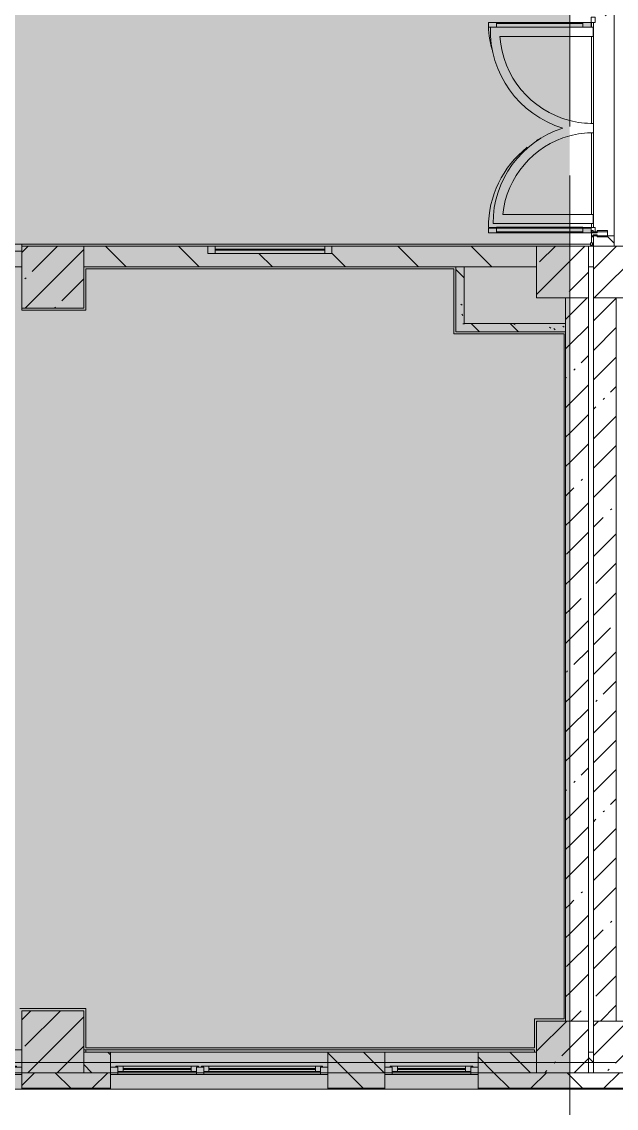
# Model space of a CAD drawing. Header units: millimetres. Extents: x 2623 to 211276, y -8553 to 29000.
# Drawn here: x 117276 to 123026, y -444 to 10072 of the extents above; entities that cross this region are included whole.
import ezdxf

# ---------------------------------------------------------------- set-up
doc = ezdxf.new("R2010")
doc.units = ezdxf.units.MM
doc.linetypes.add('Осевая', pattern=[3175, 635, -476.25, 1587.5, -476.25])
for name, color, linetype, lineweight, true_color in [('A-DETL-GENF-10', 7, 'Continuous', 5, 0xe2e2e2), ('A-DETL-GENF-8', 7, 'Continuous', 5, 0xb7b7b7), ('A-DETL-GENF-9', 7, 'Continuous', 5, 0xaaaaaa), ('A-DOOR-3', 7, 'Continuous', 5, 0xaaaaaa), ('A-DOOR-5', 7, 'Continuous', 5, 0xb7b7b7), ('A-FLOR-2', 7, 'Continuous', 5, 0xb7b7b7), ('A-FLOR-3', 7, 'Continuous', 5, 0xaaaaaa), ('A-GLAZ-2', 7, 'Continuous', 5, 0x737373), ('A-GLAZ-CWMG-3', 7, 'Continuous', 5, 0x737373), ('A-WALL-4', 7, 'Continuous', 5, 0x737373), ('A-WALL-5', 7, 'Continuous', 9, 0x737373), ('I-WALL-4', 7, 'Continuous', 5, 0x737373), ('I-WALL-5', 7, 'Continuous', 5, 0x787878), ('S-COLS-1', 7, 'Continuous', 5, 0x737373)]:
    doc.layers.add(name, color=color, linetype=linetype, lineweight=lineweight, true_color=true_color)
doc.layers.add('A-DETL-GENF-7', color=7, linetype='Continuous', lineweight=9, true_color=0xc0c0c0, transparency=0.4)
for name, color, linetype, lineweight in [('A-GLAZ-CWMG-1', 7, 'Continuous', 5), ('A-WALL', 7, 'Continuous', 9), ('A-WALL-3', 7, 'Continuous', 5), ('I-WALL-3', 7, 'Continuous', 5), ('S-COLS-2', 7, 'Continuous', 5), ('Оси', 7, 'Continuous', 9), ('Оси-2', 7, 'Осевая', 9)]:
    doc.layers.add(name, color=color, linetype=linetype, lineweight=lineweight)
pattern_1 = [(135, (84266.1, 0), (-176.7767, -176.7767), [])]
pattern_2 = [(45, (84266.1, 0), (-353.5534, 353.5534), []), (135, (84266.1, 0), (-353.5534, -353.5534), [])]
pattern_3 = [(45, (84266.1, 0), (-285.123, 285.123), []), (45, (84551.2, 0), (-285.123, 285.123), [504.031, -100.806, 16.764, -84.042])]
pattern_4 = [(45, (-38240, -150), (-285.123, 285.123), []), (45, (-37954.88, -150), (-285.123, 285.123), [504.031, -100.806, 16.764, -84.042])]
pattern_5 = [(45, (-38240, -7650), (-285.123, 285.123), []), (45, (-37954.88, -7650), (-285.123, 285.123), [504.031, -100.806, 16.764, -84.042])]
pattern_6 = [(135, (84266.1, 0), (-377.171, -377.171), [533.4, -88.9, 17.78, -88.9]), (135, (84266.1, 376.94), (-377.171, -377.171), []), (50, (84266.1, 0), (637.6445, -55.7866), [66.675, -733.425]), (355, (84266.1, 0), (-123.349, 668.699), [53.34, -586.74]), (100.451, (84319.2, -4.65), (514.299, 612.908), [56.665, -623.315]), (46.184, (84266.1, 177.8), (948.776, -147.15), [100.012, -1100.137]), (96.636, (84345.2, 165.5), (830.91, 865.997), [84.998, -934.973]), (351.184, (84266.1, 177.8), (830.918, 865.988), [80.01, -880.11]), (21, (84355, 133.35), (530.6506, -357.928), [66.675, -733.425]), (326, (84355, 133.35), (216.308, 644.658), [53.34, -586.74]), (71.451, (84399.2, 103.5), (746.96, 286.724), [56.665, -623.315]), (37.5, (84266.1, 0), (10.8105, 295.9426), [16.764, -562.864, 16.764, -578.866, -588.962]), (37.5, (84266.1, 0), (10.8105, 295.9426), [-1175.258, 16.764, -572.198]), (7.5, (84266.1, 0), (233.8692, 350.6318), [16.764, -322.834, 16.764, -549.529, -224.472]), (7.5, (84266.1, 0), (233.8692, 350.6318), [-905.891, 16.764, -207.708]), (327.5, (84067.84, 0), (474.5678, -20.0513), [16.764, -205.486, 16.764, -676.656, -920.115]), (327.5, (84067.84, 0), (474.5678, -20.0513), [-915.67, 16.764, -903.351]), (317.5, (83978.94, 0), (518.452, 88.9934), [16.764, -272.161, 16.764, -443.738, -653.415]), (317.5, (83978.94, 0), (518.452, 88.9934), [-749.427, 16.764, -636.651])]
pattern_7 = [(135, (84266.1, 0), (-353.5534, -353.5534), [])]

# ---------------------------------------------------------------- blocks, each defined once
blk = doc.blocks.new('BSC_Колонна _Прямоугольная - 500х500-23286270-3_1_1_птичка')
at = {"layer": 'S-COLS-2'}
h = blk.add_hatch(dxfattribs=at)
h.set_pattern_fill('FP_46', color=256, style=0, pattern_type=2)
h.set_pattern_definition([(45, (-38790, -7650), (-285.123, 285.123), []), (45, (-38504.88, -7650), (-285.123, 285.123), [504.031, -100.806, 16.764, -84.042])])
h.paths.add_polyline_path([(-250, -250), (250, -250), (250, 250), (-250, 250), (-250, 100)])
for p, q in [((250, 250), (-250, 250)), ((-250, 250), (-250, -250)), ((250, -250), (250, 250)), ((-250, -250), (250, -250))]:
    blk.add_line(p, q, dxfattribs=at)
blk = doc.blocks.new('BSC_Колонна _Прямоугольная - 500х500-V47-3_1_1_птичка')
at = {"layer": 'S-COLS-2'}
h = blk.add_hatch(dxfattribs=at)
h.set_pattern_fill('FP_53', color=256, style=0, pattern_type=2)
h.set_pattern_definition([(45, (-38790, -150), (-285.123, 285.123), []), (45, (-38504.88, -150), (-285.123, 285.123), [504.031, -100.806, 16.764, -84.042])])
h.paths.add_polyline_path([(-250, -250), (250, -250), (250, 250), (-250, 250), (-250, 80)])
for p, q in [((250, 250), (-250, 250)), ((-250, 250), (-250, -250)), ((250, -250), (250, 250)), ((-250, -250), (250, -250))]:
    blk.add_line(p, q, dxfattribs=at)
blk = doc.blocks.new('BSC_Колонна _Прямоугольная - 600х600-V65-3_1_1_птичка')
at = {"layer": 'S-COLS-2'}
h = blk.add_hatch(dxfattribs=at)
h.set_pattern_fill('FP_78', color=256, style=0, pattern_type=2)
h.set_pattern_definition([(45, (-33310, -7600), (-285.123, 285.123), []), (45, (-33024.88, -7600), (-285.123, 285.123), [504.031, -100.806, 16.764, -84.042])])
h.paths.add_polyline_path([(-300, -300), (300, -300), (300, 300), (-300, 300), (-300, 150)])
at = {"layer": 'S-COLS-1'}
for p, q in [((300, 300), (-300, 300)), ((-300, 300), (-300, -300)), ((300, -300), (300, 300)), ((-300, -300), (300, -300))]:
    blk.add_line(p, q, dxfattribs=at)
blk = doc.blocks.new('BSC_Колонна _Прямоугольная - 600х600-V66-3_1_1_птичка')
at = {"layer": 'S-COLS-2'}
h = blk.add_hatch(dxfattribs=at)
h.set_pattern_fill('FP_79', color=256, style=0, pattern_type=2)
h.set_pattern_definition([(45, (-33310, -200), (-285.123, 285.123), []), (45, (-33024.88, -200), (-285.123, 285.123), [504.031, -100.806, 16.764, -84.042])])
h.paths.add_polyline_path([(-212, -300), (300, -300), (300, 300), (-300, 300), (-300, -300)])
at = {"layer": 'S-COLS-1'}
for p, q in [((300, 300), (-300, 300)), ((-300, 300), (-300, -300)), ((300, -300), (300, 300)), ((-300, -300), (300, -300))]:
    blk.add_line(p, q, dxfattribs=at)
blk = doc.blocks.new('120_Окно_СКБ_2Ст - 120_Окно_СКБ_2Ст 2100х2400 _мал створка справа_-22446225-3_1_1_птичка')
at = {"layer": 'A-GLAZ-2'}
for p, q in [((-1050, -127), (-1050, -57)), ((-1050, -57), (-980, -57)), ((1050, -57), (-1050, -57)), ((-980, -57), (-980, -127)), ((150, -87), (-980, -87)), ((-980, -87), (-980, -127)), ((-930, -137), (-930, -87)), ((100, -137), (100, -87)), ((150, -127), (150, -57)), ((150, -57), (220, -57)), ((150, -127), (150, -87)), ((220, -57), (220, -127)), ((980, -87), (220, -87)), ((220, -87), (220, -127)), ((270, -137), (270, -87)), ((930, -137), (930, -87)), ((980, -127), (980, -57)), ((980, -57), (1050, -57)), ((980, -127), (980, -87)), ((1050, -57), (1050, -127)), ((-980, -127), (-1050, -127)), ((-1050, -127), (-1000, -127)), ((-980, -127), (-1000, -127)), ((-1000, -127), (-1000, -137)), ((-1000, -137), (170, -137)), ((170, -137), (-1000, -137)), ((-930, -107), (100, -107)), ((100, -117), (-930, -117)), ((220, -127), (150, -127)), ((170, -127), (150, -127)), ((170, -127), (200, -127)), ((170, -137), (170, -127)), ((220, -127), (200, -127)), ((200, -127), (200, -137)), ((200, -137), (1000, -137)), ((1000, -137), (200, -137)), ((270, -107), (930, -107)), ((930, -117), (270, -117)), ((1050, -127), (980, -127)), ((1000, -127), (980, -127)), ((1000, -127), (1050, -127)), ((1000, -137), (1000, -127))]:
    blk.add_line(p, q, dxfattribs=at)
blk = doc.blocks.new('120_Окно_СКБ_1Ст - 120_Окно_СКБ_1Ст 900х2500_h_-22445987-3_1_1_птичка')
at = {"layer": 'A-GLAZ-2'}
for p, q in [((-450, -127), (-450, -57)), ((-450, -57), (-380, -57)), ((450, -57), (-450, -57)), ((-380, -57), (-380, -127)), ((380, -87), (-380, -87)), ((-380, -87), (-380, -127)), ((-330, -137), (-330, -87)), ((330, -137), (330, -87)), ((380, -127), (380, -57)), ((380, -57), (450, -57)), ((380, -127), (380, -87)), ((450, -57), (450, -127)), ((-380, -127), (-450, -127)), ((-450, -127), (-400, -127)), ((-380, -127), (-400, -127)), ((-400, -127), (-400, -137)), ((-400, -137), (400, -137)), ((400, -137), (-400, -137)), ((-330, -107), (330, -107)), ((330, -117), (-330, -117)), ((450, -127), (380, -127)), ((400, -127), (380, -127)), ((400, -127), (450, -127)), ((400, -137), (400, -127))]:
    blk.add_line(p, q, dxfattribs=at)
blk = doc.blocks.new('BSC_Колонна _Прямоугольная - 500х500-V99-3_1_1_птичка')
at = {"layer": 'S-COLS-2'}
h = blk.add_hatch(dxfattribs=at)
h.set_pattern_fill('FP_107', color=256, style=0, pattern_type=2)
h.set_pattern_definition(pattern_4)
h.paths.add_polyline_path([(-15, -250), (70, -250), (70, 250), (-250, 250), (-250, -250)])
h = blk.add_hatch(dxfattribs=at)
h.set_pattern_fill('FP_107', color=256, style=0, pattern_type=2)
h.set_pattern_definition(pattern_4)
h.paths.add_polyline_path([(70, -250), (250, -250), (250, 250), (70, 250), (70, 80)])
at = {"layer": 'S-COLS-1'}
for p, q in [((70, 250), (-250, 250)), ((-250, 250), (-250, -250)), ((-250, -250), (70, -250))]:
    blk.add_line(p, q, dxfattribs=at)
at = {"layer": 'S-COLS-2'}
for p, q in [((250, 250), (70, 250)), ((250, -250), (250, 250)), ((70, -250), (250, -250))]:
    blk.add_line(p, q, dxfattribs=at)
blk = doc.blocks.new('BSC_Колонна _Прямоугольная - 500х500-V100-3_1_1_птичка')
at = {"layer": 'S-COLS-2'}
h = blk.add_hatch(dxfattribs=at)
h.set_pattern_fill('FP_108', color=256, style=0, pattern_type=2)
h.set_pattern_definition(pattern_5)
h.paths.add_polyline_path([(-15, -250), (70, -250), (70, 250), (-250, 250), (-250, -250)])
h = blk.add_hatch(dxfattribs=at)
h.set_pattern_fill('FP_108', color=256, style=0, pattern_type=2)
h.set_pattern_definition(pattern_5)
h.paths.add_polyline_path([(70, -250), (250, -250), (250, 250), (70, 250), (70, 100)])
at = {"layer": 'S-COLS-1'}
for p, q in [((70, 250), (-250, 250)), ((-250, 250), (-250, -250)), ((-250, -250), (70, -250))]:
    blk.add_line(p, q, dxfattribs=at)
at = {"layer": 'S-COLS-2'}
for p, q in [((250, 250), (70, 250)), ((250, -250), (250, 250)), ((70, -250), (250, -250))]:
    blk.add_line(p, q, dxfattribs=at)
blk = doc.blocks.new('120_Окно_СКБ_1Ст - 120_Окно_СКБ_1Ст 400х1200 EI30-24228909-3_1_1_птичка')
at = {"layer": 'A-GLAZ-2'}
for p, q in [((-600, 30), (-600, 100)), ((-600, 100), (-530, 100)), ((600, 100), (-600, 100)), ((-530, 30), (-600, 30)), ((-600, 30), (600, 30)), ((-530, 100), (-530, 30)), ((530, 70), (-530, 70)), ((530, 60), (-530, 60)), ((530, 30), (530, 100)), ((530, 100), (600, 100)), ((600, 30), (530, 30)), ((600, 100), (600, 30))]:
    blk.add_line(p, q, dxfattribs=at)
blk = doc.blocks.new('Прямоугольный импост - 50 x 70 мм-31700031-3_1_1_птичка')
at = {"layer": 'A-GLAZ-CWMG-3'}
for p, q in [((-70, 35), (0, 35)), ((-70, -35), (-70, 35)), ((0, -35), (-70, -35)), ((0, -15), (0, -35))]:
    blk.add_line(p, q, dxfattribs=at)
blk = doc.blocks.new('Прямоугольный импост - Импост структурный с накладкой - 160мм Темный-31239214-3_1_1_птичка')
at = {"layer": 'A-GLAZ-CWMG-1'}
for p, q in [((-50, 0), (-50, 17)), ((-50, 17), (0, 17)), ((-40, 0), (-50, 0)), ((-40, -40), (-40, 0)), ((0, 0), (-10, 0)), ((-10, 0), (-10, -40)), ((0, 17), (0, 0)), ((-50, -140), (-50, -40)), ((-50, -40), (-40, -40)), ((-10, -40), (0, -40)), ((0, -40), (0, -140)), ((0, -140), (-50, -140))]:
    blk.add_line(p, q, dxfattribs=at)
blk = doc.blocks.new('Дверь_Витражная_остекление_ - ДВН_ДАО_Главный вход_1800 в свету 5-32258809-3_1_1_птичка')
at = {"layer": 'A-DETL-GENF-10'}
for points in [[(-948, -20), (-993, -20), (-992, -226), (-948, -226)], [(1043, -20), (997, -20), (997, -226), (1043, -226)], [(-948, -1013), (-948, -226), (-993, -226), (-993, -1013)], [(1043, -311), (1043, -226), (997, -226), (997, -1013), (1043, -1013)]]:
    blk.add_hatch(color=256, dxfattribs=at).paths.add_polyline_path(points)
at = {"layer": 'A-DETL-GENF-8'}
for p, q in [((-993, -1013), (-993, -226)), ((-993, -226), (-993, -1013)), ((-983, -933), (-983, -226)), ((-948, -1013), (-948, -226)), ((-948, -1013), (-948, -226)), ((989, -933), (989, -226)), ((997, -1013), (997, -226)), ((997, -226), (997, -1013)), ((1033, -933), (1033, -226)), ((1043, -1013), (1043, -226)), ((1043, -1013), (1043, -226)), ((-993, -933), (-948, -933)), ((1043, -933), (997, -933)), ((-993, -1013), (-948, -1013)), ((-993, -1013), (-948, -1013)), ((1043, -1013), (997, -1013)), ((997, -1013), (1043, -1013))]:
    blk.add_line(p, q, dxfattribs=at)
at = {"layer": 'A-DETL-GENF-9'}
for p, q in [((-948, -20), (-993, -20)), ((-993, -226), (-993, -20)), ((-948, -20), (-993, -20)), ((-993, -20), (-993, -226)), ((-993, -100), (-948, -100)), ((-983, -226), (-983, -100)), ((-948, -226), (-948, -20)), ((-948, -226), (-948, -20)), ((989, -226), (989, -100)), ((997, -226), (997, -20)), ((997, -20), (997, -226)), ((1043, -100), (997, -100)), ((1033, -226), (1033, -100)), ((1043, -226), (1043, -20)), ((1043, -226), (1043, -20))]:
    blk.add_line(p, q, dxfattribs=at)
at = {"layer": 'A-DOOR-3'}
for p, q in [((-1043, 20), (-993, 20)), ((-1043, -20), (-1043, 20)), ((-993, 20), (-993, -20)), ((993, 20), (1043, 20)), ((993, -20), (993, 20)), ((1043, 20), (1043, -20)), ((-993, -20), (-1043, -20)), ((-993, -226), (-993, -20)), ((993, -226), (993, -20)), ((1043, -20), (993, -20))]:
    blk.add_line(p, q, dxfattribs=at)
at = {"layer": 'A-DOOR-5'}
for p, q in [((-993, -1013), (-993, -226)), ((993, -1013), (993, -226))]:
    blk.add_line(p, q, dxfattribs=at)
for centre, start, end in [((993, -20), 208.9884, 212.16), ((993, -20), 218.4779, 270), ((-993, -20), 270, 285.599)]:
    blk.add_arc(centre, 993, start, end, dxfattribs=at)
blk = doc.blocks.new('Прямоугольный импост - Импост структурный с накладкой - 160мм Темный-31915521-3_1_1_птичка')
at = {"layer": 'A-GLAZ-CWMG-1'}
for p, q in [((-25, 0), (-25, 17)), ((-25, 17), (25, 17)), ((-15, 0), (-25, 0)), ((-15, -40), (-15, 0)), ((25, 0), (15, 0)), ((15, 0), (15, -40)), ((25, 17), (25, 0)), ((-25, -140), (-25, -40)), ((-25, -40), (-15, -40)), ((15, -40), (25, -40)), ((25, -40), (25, -140)), ((25, -140), (-25, -140))]:
    blk.add_line(p, q, dxfattribs=at)

msp = doc.modelspace()

# ---------------------------------------------------------------- hatches: boundary and pattern name
at = {"layer": 'A-DETL-GENF-7'}
msp.add_hatch(color=256, dxfattribs=at).paths.add_polyline_path([(120626.5, -258), (122576.1, -258), (122576.1, 15358), (83998.1, 15358), (83998.1, -258), (119694.3, -258)])
at = {"layer": 'A-WALL-3'}
h = msp.add_hatch(dxfattribs=at)
h.set_pattern_fill('FP_69', color=256, style=0, pattern_type=2)
h.set_pattern_definition(pattern_1)
h.paths.add_polyline_path([(115965.5, -100), (116376.1, -100), (116376.1, 100), (115148.9, 100), (115148.9, -100)])
h.paths.add_polyline_path([(122256.1, -100), (122256.1, 100), (121689.1, 100), (121689.1, -100)])
h.paths.add_polyline_path([(114248.9, -100), (114248.9, 100), (114075.8, 100), (114075.8, -100), (114101.1, -100)])
h.paths.add_polyline_path([(120626.5, -100), (120789.1, -100), (120789.1, 100), (120236.1, 100), (120236.1, -100)])
h.paths.add_polyline_path([(117876.1, -100), (118136.1, -100), (118136.1, 100), (117876.1, 100), (117876.1, 39.5)])
h.paths.add_polyline_path([(103846.8, -100), (104976.1, -100), (104976.1, 100), (103626.1, 100), (103626.1, -100)])
h.paths.add_polyline_path([(101050.2, -100), (101526.1, -100), (101526.1, 100), (100776.1, 100), (100776.1, -100)])
h.paths.add_polyline_path([(109076.1, -100), (109826.1, -100), (109826.1, 100), (109076.1, 100)])
h.paths.add_polyline_path([(110426.1, -100), (110675.8, -100), (110675.8, 100), (110426.1, 100), (110426.1, -63.8)])
h.paths.add_polyline_path([(106976.1, -100), (106976.1, 100), (106776.1, 100), (106776.1, -100)])
h.paths.add_polyline_path([(106176.1, -100), (106176.1, 100), (105876.1, 100), (105876.1, -100)])
h.paths.add_polyline_path([(99876.1, -100), (99876.1, 100), (99126.1, 100), (99126.1, -100)])
h.paths.add_polyline_path([(94625.8, -100), (95376.1, -100), (95376.1, 100), (94625.8, 100)])
h.paths.add_polyline_path([(96276.1, -100), (96426.1, -100), (96426.1, 100), (96276.1, 100)])
h.paths.add_polyline_path([(91926.1, -100), (91926.1, 100), (91096.1, 100), (91096.1, -100), (91728.2, -100)])
h = msp.add_hatch(dxfattribs=at)
h.set_pattern_fill('FP_69', color=256, style=0, pattern_type=2)
h.set_pattern_definition(pattern_1)
h.paths.add_polyline_path([(149524.8, -100), (149676.1, -100), (149676.1, 100), (149426.1, 100), (149426.1, -100)])
h.paths.add_polyline_path([(139270.6, -100), (139776.1, -100), (139776.1, 100), (139026.1, 100), (139026.1, -100)])
h.paths.add_polyline_path([(141176.1, -100), (142076.1, -100), (142076.1, 100), (141176.1, 100), (141176.1, -52.2)])
h.paths.add_polyline_path([(148526.1, -100), (148526.1, 100), (147976.1, 100), (147976.1, -100)])
h.paths.add_polyline_path([(145676.1, -100), (145876.1, -100), (145876.1, 100), (145676.1, 100), (145676.1, 42.9)])
h.paths.add_polyline_path([(128084.1, -100), (128576.1, -100), (128576.1, 100), (127676.1, 100), (127676.1, -100)])
h.paths.add_polyline_path([(132426.1, -100), (132426.1, 100), (132176.1, 100), (132176.1, -100)])
h.paths.add_polyline_path([(135276.1, -100), (135276.1, 100), (134526.1, 100), (134526.1, -100)])
h.paths.add_polyline_path([(126926.1, -100), (127176.1, -100), (127176.1, 100), (126926.1, 100)])
h.paths.add_polyline_path([(136676.1, -100), (136926.1, -100), (136926.1, 100), (136676.1, 100), (136676.1, 33.3)])
h.paths.add_polyline_path([(126026.1, -100), (126026.1, 100), (125406.1, 100), (125406.1, -100)])
h.paths.add_polyline_path([(122806.1, -100), (122806.1, 100), (122756.1, 100), (122756.1, -100)])
h = msp.add_hatch(dxfattribs=at)
h.set_pattern_fill('FP_71', color=256, style=0, pattern_type=2)
h.set_pattern_definition(pattern_2)
h.paths.add_polyline_path([(114101.1, -250), (114248.9, -250), (114248.9, -100), (113475.8, -100), (113475.8, -250), (114075.8, -250)])
h.paths.add_polyline_path([(115148.9, -250), (116376.1, -250), (116376.1, -100), (115148.9, -100)])
h.paths.add_polyline_path([(122576.1, -250), (122576.1, -100), (121689.1, -100), (121689.1, -250), (122490.9, -250)])
h.paths.add_polyline_path([(117276.1, -250), (118136.1, -250), (118136.1, -100), (117276.1, -100)])
h.paths.add_polyline_path([(120626.5, -250), (120789.1, -250), (120789.1, -100), (120236.1, -100), (120236.1, -250)])
h.paths.add_polyline_path([(105876.1, -250), (106976.1, -250), (106976.1, -100), (105876.1, -100)])
h.paths.add_polyline_path([(110426.1, -250), (110675.8, -250), (110675.8, -100), (109076.1, -100), (109076.1, -250), (110372.3, -250)])
h.paths.add_polyline_path([(99126.1, -250), (99876.1, -250), (99876.1, -100), (99126.1, -100)])
h.paths.add_polyline_path([(100776.1, -250), (101526.1, -250), (101526.1, -100), (100776.1, -100)])
h.paths.add_polyline_path([(103626.1, -250), (104976.1, -250), (104976.1, -100), (103626.1, -100)])
h.paths.add_polyline_path([(96389.2, -250), (97026.1, -250), (97026.1, -100), (96276.1, -100), (96276.1, -250)])
h.paths.add_polyline_path([(94625.8, -250), (95376.1, -250), (95376.1, -100), (94625.8, -100)])
h.paths.add_polyline_path([(87067.1, -250), (87996.1, -250), (87996.1, -100), (84006.1, -100), (84006.1, -250), (85202.7, -250)])
h.paths.add_polyline_path([(92525.8, -250), (92525.8, -100), (91096.1, -100), (91096.1, -250), (91728.2, -250)])
h = msp.add_hatch(dxfattribs=at)
h.set_pattern_fill('FP_71', color=256, style=0, pattern_type=2)
h.set_pattern_definition(pattern_2)
h.paths.add_polyline_path([(139270.6, -250), (139776.1, -250), (139776.1, -100), (139026.1, -100), (139026.1, -250)])
h.paths.add_polyline_path([(140893.2, -250), (140893.2, -100), (140676.1, -100), (140676.1, -250)])
h.paths.add_polyline_path([(135276.1, -250), (135276.1, -100), (134526.1, -100), (134526.1, -250)])
h.paths.add_polyline_path([(125406.1, -250), (126026.1, -250), (126026.1, -100), (125406.1, -100)])
h.paths.add_polyline_path([(132176.1, -250), (132426.1, -250), (132426.1, -100), (131676.1, -100), (131676.1, -250), (131812.9, -250)])
h.paths.add_polyline_path([(126926.1, -250), (128576.1, -250), (128576.1, -100), (126926.1, -100)])
h.paths.add_polyline_path([(136926.1, -250), (136926.1, -100), (136176.1, -100), (136176.1, -250), (136474, -250)])
h.paths.add_polyline_path([(123306.1, -250), (123306.1, -100), (122576.1, -100), (122576.1, -250)])
at = {"layer": 'I-WALL-3'}
h = msp.add_hatch(dxfattribs=at)
h.set_pattern_fill('FP_70', color=256, style=0, pattern_type=2)
h.set_pattern_definition(pattern_7)
h.paths.add_polyline_path([(122806.1, 7900), (123006.1, 7900), (123006.1, 8000), (122806.1, 8000)])
h.paths.add_polyline_path([(122806.1, 10130), (123006.1, 10130), (123006.1, 10230), (122806.1, 10230)])
h = msp.add_hatch(dxfattribs=at)
h.set_pattern_fill('FP_70', color=256, style=0, pattern_type=2)
h.set_pattern_definition(pattern_7)
h.paths.add_polyline_path([(121556.1, 7700), (122256.1, 7700), (122256.1, 7900), (120276.1, 7900), (120276.1, 7830), (119076.1, 7830), (119076.1, 7900), (117876.1, 7900), (117876.1, 7700), (121476.1, 7700)])
h.paths.add_polyline_path([(114776.1, 7700), (114776.1, 7900), (114075.8, 7900), (114075.8, 7700), (114705.8, 7700)])
h = msp.add_hatch(dxfattribs=at)
h.set_pattern_fill('FP_70', color=256, style=0, pattern_type=2)
h.set_pattern_definition(pattern_7)
h.paths.add_polyline_path([(126396.1, 7700), (127176.1, 7700), (127176.1, 7900), (126396.1, 7900)])
h.paths.add_polyline_path([(123896.1, 7700), (123896.1, 7900), (123306.1, 7900), (123306.1, 7700)])
h.paths.add_polyline_path([(122806.1, 7700), (122806.1, 7900), (122756.1, 7900), (122756.1, 7700)])
h = msp.add_hatch(dxfattribs=at)
h.set_pattern_fill('FP_67', color=256, style=0, pattern_type=2)
h.set_pattern_definition(pattern_3)
h.paths.add_polyline_path([(122576.1, 400), (122576.1, 7400), (122536.1, 7400), (122536.1, 400)])
h = msp.add_hatch(dxfattribs=at)
h.set_pattern_fill('FP_67', color=256, style=0, pattern_type=2)
h.set_pattern_definition(pattern_3)
h.paths.add_polyline_path([(122576.1, 400), (122756.1, 400), (122756.1, 7400), (122576.1, 7400), (122576.1, 808.9)])
h = msp.add_hatch(dxfattribs=at)
h.set_pattern_fill('FP_67', color=256, style=0, pattern_type=2)
h.set_pattern_definition(pattern_3)
h.paths.add_polyline_path([(122806.1, 400), (123026.1, 400), (123026.1, 7400), (122806.1, 7400), (122806.1, 808.9)])
at = {"layer": 'I-WALL-5'}
h = msp.add_hatch(dxfattribs=at)
h.set_pattern_fill('FP_75', color=256, style=0, pattern_type=2)
h.set_pattern_definition(pattern_6)
h.paths.add_polyline_path([(121556.1, 7150), (121556.1, 7700), (121476.1, 7700), (121476.1, 7150)])
h = msp.add_hatch(dxfattribs=at)
h.set_pattern_fill('FP_75', color=256, style=0, pattern_type=2)
h.set_pattern_definition(pattern_6)
h.paths.add_polyline_path([(122536.1, 7070), (122536.1, 7150), (121476.1, 7150), (121476.1, 7070), (122490.9, 7070)])

# ---------------------------------------------------------------- linework, layer by layer
at = {"layer": 'A-FLOR-2'}
for p, q in [((122803.1, 10018), (121808.4, 10018)), ((121900.4, 9928), (122803.1, 9928)), ((122803.1, 8207.6), (121928.7, 8207.6)), ((121834.1, 8117.6), (122803.1, 8117.6)), ((117276.1, 7920), (122775.6, 7920)), ((121456.1, 7680), (117896.1, 7680)), ((117896.1, 7680), (117896.1, 7280)), ((121456.1, 7050), (121456.1, 7680)), ((117276.1, 7280), (117276.1, 7300)), ((117896.1, 7280), (117276.1, 7280)), ((122521.1, 7050), (121456.1, 7050)), ((122521.1, 420), (122521.1, 7050)), ((117256.1, 520), (117896.1, 520)), ((117896.1, 520), (117896.1, 140)), ((122236.1, 140), (122236.1, 420)), ((122236.1, 420), (122521.1, 420)), ((117896.1, 140), (122236.1, 140))]:
    msp.add_line(p, q, dxfattribs=at)
for centre, radius, start, end in [((122803.1, 9992), 995, 178.50265, 252.82384), ((122803.1, 9992), 905, 184.05524, 255.45477), ((122803.1, 8118), 969, 107.65196, 180.02266), ((122803.1, 8118), 879, 104.98919, 174.14835)]:
    msp.add_arc(centre, radius, start, end, dxfattribs=at)
at = {"layer": 'A-FLOR-3'}
for p, q in [((122785.6, 10064.1), (122785.6, 10018)), ((122786.1, 10018), (122786.1, 10064.1)), ((122803.1, 9928), (122803.1, 10018)), ((122785.6, 9928), (122785.6, 9088.1)), ((122786.1, 9088.1), (122786.1, 9928)), ((122806.1, 8997), (122806.1, 9087)), ((122785.6, 8995.9), (122785.6, 8207.6)), ((122786.1, 8207.6), (122786.1, 8995.9)), ((122803.1, 8117.6), (122803.1, 8207.6)), ((122785.6, 8117.6), (122785.6, 8080)), ((122786.1, 8080), (122786.1, 8117.6)), ((122785.6, 7991.2), (122785.6, 7931)), ((122785.6, 7911), (122785.6, 7900)), ((122786.1, 7931), (122786.1, 7990.6))]:
    msp.add_line(p, q, dxfattribs=at)
for centre, radius, start, end in [((122803.1, 9992), 905, 255.45477, 270.18994), ((122803.1, 8118), 879, 89.80445, 104.98919)]:
    msp.add_arc(centre, radius, start, end, dxfattribs=at)
at = {"layer": 'A-WALL'}
msp.add_line((122806.1, -100), (122756.1, -100), dxfattribs=at)
at = {"layer": 'A-WALL-3'}
for p, q in [((122795.6, 7931), (122775.6, 7931)), ((122775.6, 7931), (122775.6, 7911)), ((122775.6, 7911), (122795.6, 7911)), ((122795.6, 7911), (122795.6, 7931)), ((122806.1, 100), (122756.1, 100)), ((134526.1, -258), (120789.1, -258))]:
    msp.add_line(p, q, dxfattribs=at)
at = {"layer": 'A-WALL-4'}
for p, q in [((118136.1, 100), (117876.1, 100)), ((118136.1, -258), (118136.1, 100)), ((120789.1, 100), (120236.1, 100)), ((120236.1, 100), (120236.1, -258)), ((120789.1, -258), (120789.1, 100)), ((122256.1, 100), (121689.1, 100)), ((121689.1, 100), (121689.1, -258)), ((116376.1, -100), (117276.1, -100)), ((117276.1, -100), (117276.1, -258)), ((118136.1, -100), (120236.1, -100)), ((120789.1, -100), (121689.1, -100)), ((120789.1, -258), (114248.9, -258))]:
    msp.add_line(p, q, dxfattribs=at)
at = {"layer": 'A-WALL-5'}
for p, q in [((121556.1, 7700), (121476.1, 7700)), ((122536.1, 7070), (122536.1, 7150)), ((117876.1, -100), (118136.1, -100)), ((120236.1, -100), (120789.1, -100)), ((121689.1, -100), (122256.1, -100)), ((117276.1, -250), (118136.1, -250)), ((117276.1, -253), (118136.1, -253)), ((120236.1, -250), (120789.1, -250)), ((120236.1, -253), (120789.1, -253)), ((121689.1, -250), (123306.1, -250)), ((121689.1, -253), (123306.1, -253))]:
    msp.add_line(p, q, dxfattribs=at)
at = {"layer": 'I-WALL-3'}
for p, q in [((123006.1, 10230), (123006.1, 7900)), ((122806.1, 9087), (122806.1, 10064.1)), ((122806.1, 8080), (122806.1, 8997)), ((123006.1, 8000), (122806.1, 8000)), ((122806.1, 8000), (122806.1, 7900)), ((122806.1, 7900), (122756.1, 7900)), ((122756.1, 7700), (122806.1, 7700)), ((122756.1, 400), (122756.1, 7400)), ((122806.1, 7400), (122806.1, 400)), ((123026.1, 400), (123026.1, 7400))]:
    msp.add_line(p, q, dxfattribs=at)
at = {"layer": 'I-WALL-4'}
for p, q in [((119076.1, 7900), (117876.1, 7900)), ((122256.1, 7900), (120276.1, 7900)), ((117276.1, 7700), (114705.8, 7700)), ((117876.1, 7700), (121476.1, 7700)), ((121476.1, 7700), (121476.1, 7070)), ((121556.1, 7150), (121556.1, 7700)), ((121556.1, 7700), (122256.1, 7700)), ((122536.1, 7400), (122536.1, 7150)), ((121476.1, 7070), (122536.1, 7070)), ((122536.1, 7150), (121556.1, 7150)), ((122536.1, 7070), (122536.1, 400)), ((114075.8, 120), (117276.1, 120)), ((117876.1, 120), (122236.1, 120)), ((117896.1, 100), (117896.1, 120)), ((122236.1, 120), (122236.1, 100)), ((120236.1, 100), (118136.1, 100)), ((121689.1, 100), (120789.1, 100))]:
    msp.add_line(p, q, dxfattribs=at)
at = {"layer": 'Оси'}
for p, q in [((122576.1, -4552.8), (122576.1, 7947.2)), ((110526.1, 0), (123026.1, 0))]:
    msp.add_line(p, q, dxfattribs=at)
at = {"layer": 'Оси-2'}
msp.add_line((122576.1, 7947.2), (122576.1, 11277.7), dxfattribs=at)

# ---------------------------------------------------------------- block references
at = {"layer": 'A-DOOR-3', "rotation": 269.9999999999999}
msp.add_blockref('Дверь_Витражная_остекление_ - ДВН_ДАО_Главный вход_1800 в свету 5-32258809-3_1_1_птичка', (122802.1, 9072.5), dxfattribs=at)
at = {"layer": 'A-GLAZ-2'}
msp.add_blockref('120_Окно_СКБ_1Ст - 120_Окно_СКБ_1Ст 400х1200 EI30-24228909-3_1_1_птичка', (119676.1, 7800), dxfattribs=at)
at = {"layer": 'A-GLAZ-2', "rotation": 180}
for name, p in [('120_Окно_СКБ_1Ст - 120_Окно_СКБ_1Ст 900х2500_h_-22445987-3_1_1_птичка', (116826.1, -175)), ('120_Окно_СКБ_2Ст - 120_Окно_СКБ_2Ст 2100х2400 _мал створка справа_-22446225-3_1_1_птичка', (119186.1, -175)), ('120_Окно_СКБ_1Ст - 120_Окно_СКБ_1Ст 900х2500_h_-22445987-3_1_1_птичка', (121239.1, -175))]:
    msp.add_blockref(name, p, dxfattribs=at)
at = {"layer": 'A-GLAZ-CWMG-1', "extrusion": (0, 0, -1), "rotation": 270.0000000000001}
for name, p in [('Прямоугольный импост - Импост структурный с накладкой - 160мм Темный-31239214-3_1_1_птичка', (-122802.1, 8000)), ('Прямоугольный импост - Импост структурный с накладкой - 160мм Темный-31915521-3_1_1_птичка', (-122802.1, 8015))]:
    msp.add_blockref(name, p, dxfattribs=at)
at = {"layer": 'A-GLAZ-CWMG-3', "extrusion": (0, 0, -1), "rotation": 180}
msp.add_blockref('Прямоугольный импост - 50 x 70 мм-31700031-3_1_1_птичка', (-117276.1, 7885), dxfattribs=at)
at = {"layer": 'S-COLS-1'}
for name, p in [('BSC_Колонна _Прямоугольная - 600х600-V65-3_1_1_птичка', (117576.1, 7600)), ('BSC_Колонна _Прямоугольная - 600х600-V66-3_1_1_птичка', (117576.1, 200))]:
    msp.add_blockref(name, p, dxfattribs=at)
at = {"layer": 'S-COLS-2'}
for name, p in [('BSC_Колонна _Прямоугольная - 500х500-V100-3_1_1_птичка', (122506.1, 7650)), ('BSC_Колонна _Прямоугольная - 500х500-23286270-3_1_1_птичка', (123056.1, 7650)), ('BSC_Колонна _Прямоугольная - 500х500-V99-3_1_1_птичка', (122506.1, 150)), ('BSC_Колонна _Прямоугольная - 500х500-V47-3_1_1_птичка', (123056.1, 150))]:
    msp.add_blockref(name, p, dxfattribs=at)

doc.saveas('drawing.dxf')
